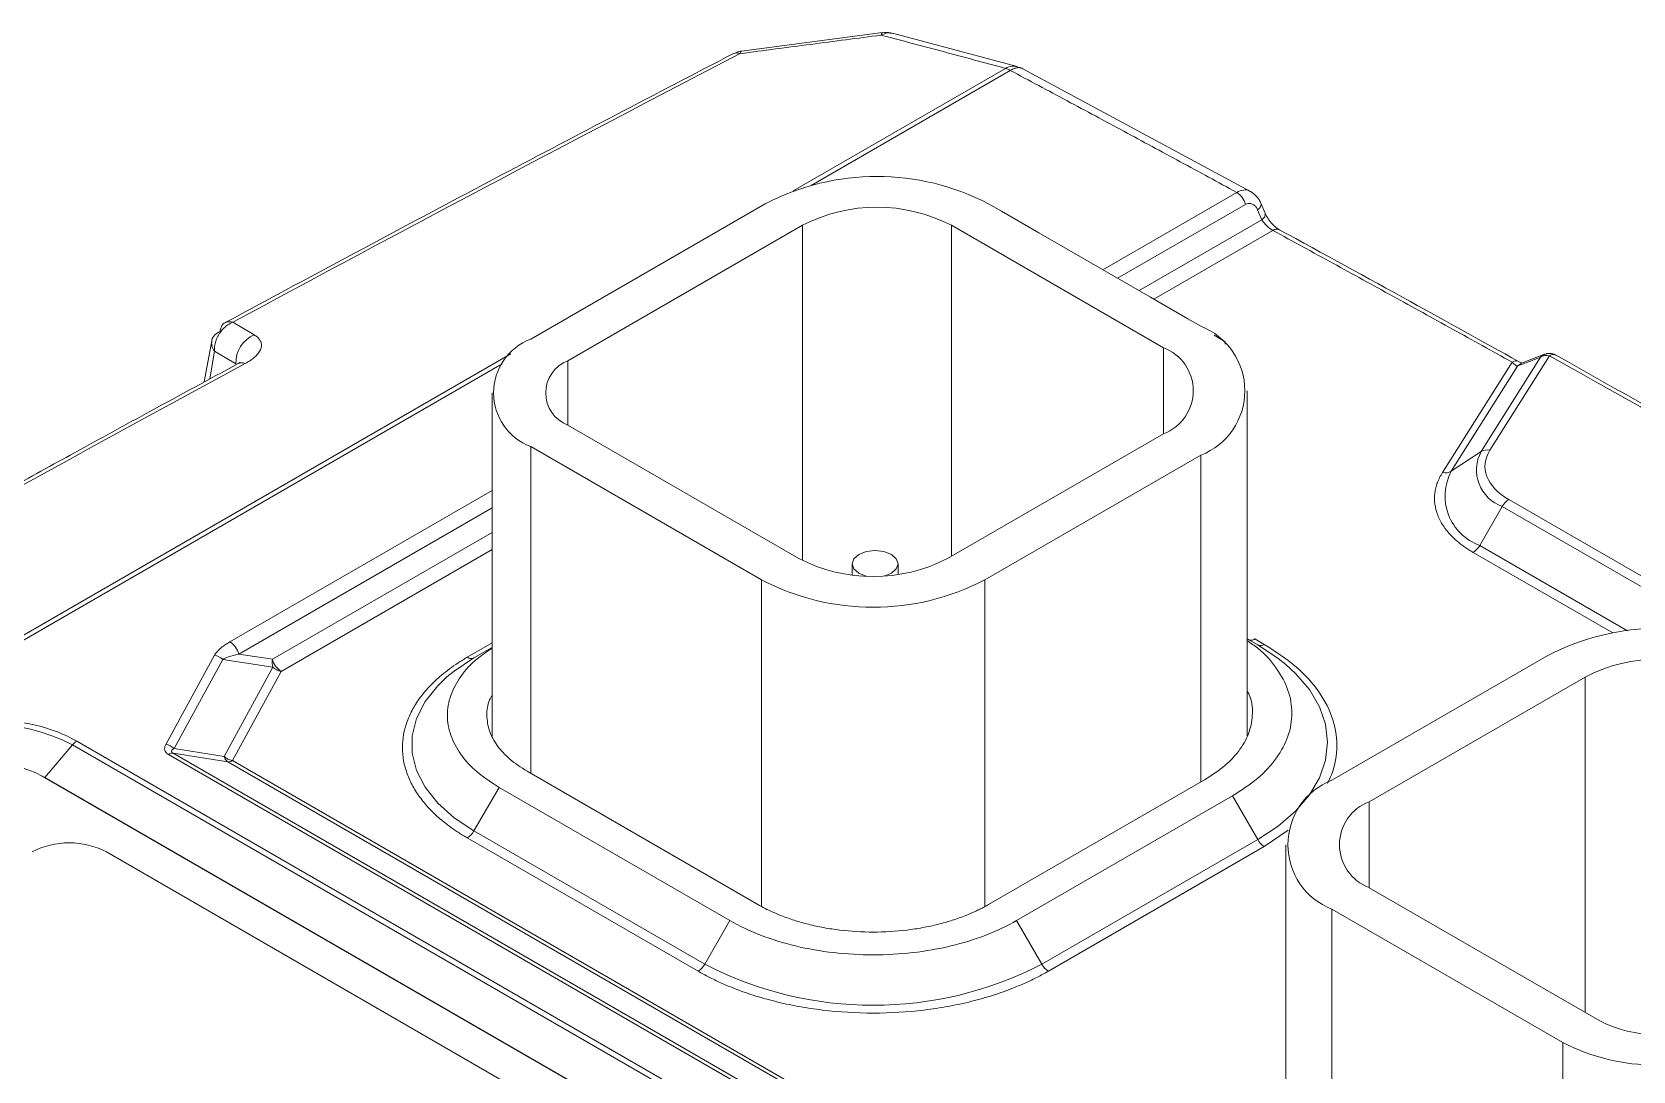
# Model space of a CAD drawing. Header units: millimetres. Extents: x 0 to 594, y 0 to 420.
# Drawn here: x 461.4 to 522.2, y 273.8 to 313.3 of the extents above; entities that cross this region are included whole.
import ezdxf

# ---------------------------------------------------------------- set-up
doc = ezdxf.new("R2010")
doc.units = ezdxf.units.MM
doc.header["$LTSCALE"] = 2

msp = doc.modelspace()

# ---------------------------------------------------------------- linework, layer by layer
at = {"color": 7, "linetype": 'Continuous', "lineweight": 15}
for p, q in [((493.728, 313.256), (488.376, 312.554)), ((498.845, 311.968), (494.112, 313.232)), ((498.976, 311.906), (498.843, 311.956)), ((507.71, 307.223), (499.056, 311.885)), ((480.367, 301.61), (489.276, 306.754)), ((497.761, 306.754), (498.256, 306.468)), ((508.139, 306.147), (507.979, 306.524)), ((508.267, 306.393), (508.107, 306.772)), ((481.781, 300.794), (490.69, 305.937)), ((496.347, 305.937), (504.408, 301.284)), ((499.671, 305.651), (498.256, 306.468)), ((499.671, 305.651), (503.913, 303.202)), ((505.327, 302.386), (503.913, 303.202)), ((469.049, 302.252), (469.861, 301.775)), ((505.327, 302.386), (505.822, 302.1)), ((506.334, 301.764), (506.742, 301.512)), ((468.249, 301.544), (467.965, 299.984)), ((469.167, 300.679), (468.355, 301.156)), ((506.742, 301.512), (506.742, 301.417)), ((518.882, 301.036), (518.003, 300.694)), ((515.004, 296.545), (517.646, 300.736)), ((517.854, 300.588), (515.336, 296.594)), ((516.47, 297.342), (518.732, 300.928)), ((516.803, 297.391), (519.064, 300.978)), ((478.902, 299.569), (478.902, 286.549)), ((507.58, 286.548), (507.58, 299.651)), ((490.549, 293.283), (481.781, 298.345)), ((504.408, 298.018), (496.206, 293.283)), ((489.135, 292.466), (480.367, 297.528)), ((505.822, 297.202), (497.62, 292.466)), ((515.336, 296.594), (516.47, 297.342)), ((516.419, 293.776), (517.272, 295.254)), ((536.933, 284.312), (517.522, 295.518)), ((492.573, 293.077), (492.573, 292.654)), ((494.067, 292.72), (493.824, 292.621)), ((494.323, 292.672), (494.323, 293.077)), ((507.58, 290.227), (507.983, 289.994)), ((507.88, 290.223), (508.233, 290.019)), ((466.506, 286.218), (468.356, 289.605)), ((469.275, 289.652), (470.554, 289.453)), ((478.209, 289.504), (478.902, 289.905)), ((510.803, 284.858), (519.006, 289.593)), ((466.82, 286.061), (468.669, 289.447)), ((468.669, 289.447), (470.572, 289.15)), ((468.723, 285.763), (470.572, 289.15)), ((470.886, 288.992), (469.036, 285.605)), ((512.218, 284.041), (520.42, 288.777)), ((462.965, 286.201), (461.909, 284.963)), ((462.965, 286.201), (520.873, 252.772)), ((521.035, 252.911), (463.127, 286.34)), ((520.161, 254.92), (466.607, 285.836)), ((520.334, 254.968), (466.78, 285.883)), ((466.78, 285.883), (468.863, 285.558)), ((468.723, 285.763), (466.82, 286.061)), ((461.738, 285.055), (461.909, 284.963)), ((503.497, 260.949), (461.815, 285.012)), ((519.817, 251.533), (461.909, 284.963)), ((488.995, 280.138), (480.227, 285.199)), ((505.966, 284.873), (497.763, 280.138)), ((478.209, 282.929), (479.166, 284.587)), ((487.934, 279.526), (479.166, 284.587)), ((507.026, 284.261), (498.824, 279.526)), ((507.983, 282.603), (507.026, 284.261)), ((478.209, 282.929), (486.977, 277.868)), ((486.727, 277.604), (477.959, 282.666)), ((499.781, 277.868), (507.983, 282.603)), ((508.233, 282.339), (500.031, 277.604)), ((509.046, 282.409), (509.046, 269.308)), ((464.253, 282.135), (496.78, 263.357)), ((520.986, 275.714), (512.218, 280.776)), ((519.572, 274.898), (510.803, 279.959)), ((486.977, 277.868), (487.934, 279.526)), ((499.781, 277.868), (498.824, 279.526))]:
    msp.add_line(p, q, dxfattribs=at)
at = {"color": 8, "linetype": 'Continuous', "lineweight": 15}
for p, q in [((498.402, 311.897), (490.335, 307.24)), ((498.585, 311.819), (491.024, 307.454)), ((502.098, 304.25), (507.186, 307.187)), ((507.519, 306.727), (502.663, 303.924)), ((490.69, 293.205), (490.69, 305.937)), ((496.347, 293.364), (496.347, 305.937)), ((503.476, 303.455), (508.139, 306.147)), ((508.563, 305.739), (504.04, 303.129)), ((479.608, 301.048), (394.825, 252.104)), ((468.176, 300.099), (468.355, 301.156)), ((504.408, 298.018), (504.408, 301.284)), ((479.286, 300.678), (395.008, 252.026)), ((481.781, 300.794), (481.781, 298.345)), ((480.367, 285.119), (480.367, 297.528)), ((505.822, 297.202), (505.822, 284.79)), ((468.943, 290.113), (478.902, 295.862)), ((478.902, 295.21), (469.275, 289.652)), ((525.979, 290.228), (517.272, 295.254)), ((470.554, 289.453), (478.902, 294.272)), ((516.419, 293.776), (522.032, 290.535)), ((478.902, 293.62), (470.886, 288.992)), ((521.47, 290.452), (516.169, 293.512)), ((489.135, 280.072), (489.135, 292.466)), ((497.62, 280.07), (497.62, 292.466)), ((477.959, 289.529), (478.902, 290.073)), ((520.42, 276.041), (520.42, 288.777)), ((521.614, 255.105), (468.863, 285.558)), ((469.036, 285.605), (521.808, 255.141)), ((461.909, 284.963), (461.909, 284.957)), ((512.218, 280.776), (512.218, 284.041)), ((509.135, 282.965), (508.233, 282.339)), ((510.803, 267.548), (510.803, 279.959)), ((519.572, 262.501), (519.572, 274.898))]:
    msp.add_line(p, q, dxfattribs=at)
at = {"color": 8, "linetype": 'Continuous', "lineweight": 15, "flags": 128}
for points in [[(508.107, 306.772), (508.107, 306.772), (508.115, 306.73), (508.106, 306.683), (508.079, 306.631), (508.036, 306.578), (507.979, 306.524)], [(517.854, 300.588), (517.925, 300.652), (518.002, 300.694)], [(507.983, 282.603), (508.764, 283.117), (509.422, 283.685), (509.946, 284.298), (510.326, 284.946), (510.557, 285.616), (510.635, 286.299), (510.557, 286.981), (510.326, 287.651), (509.946, 288.299), (509.422, 288.912), (509.054, 289.249)], [(477.184, 288.779), (476.835, 288.445), (476.358, 287.842), (476.034, 287.205), (475.871, 286.549), (475.871, 285.885), (476.034, 285.229), (476.358, 284.592), (476.835, 283.989), (477.457, 283.431), (478.209, 282.929)]]:
    msp.add_lwpolyline(points, dxfattribs=at)
at = {"color": 7, "linetype": 'Continuous', "lineweight": 15, "flags": 128}
for points in [[(493.108, 292.612), (492.829, 292.72), (492.64, 292.884), (492.573, 293.077), (492.64, 293.27), (492.829, 293.434), (493.113, 293.544), (493.448, 293.582), (493.783, 293.544), (494.067, 293.434), (494.256, 293.27), (494.323, 293.077), (494.256, 292.884), (494.067, 292.72), (494.067, 292.72)], [(478.209, 289.504), (477.457, 289.003), (477.184, 288.779)], [(509.054, 289.249), (508.764, 289.48), (507.983, 289.994)]]:
    msp.add_lwpolyline(points, dxfattribs=at)
at = {"color": 7, "linetype": 'Continuous', "lineweight": 15}
for centre, radius, start, end in [((498.197, 311.16), 0.765, 59.49249, 74.43262), ((493.519, 298.61), 9.182, 62.48066, 117.51926), ((506.762, 306.531), 0.782, 14.51717, 57.10819), ((493.519, 300.478), 6.148, 62.60974, 117.39016), ((470.318, 300.719), 1.151, 113.39397, 181.97938), ((504.867, 299.651), 2.629, 291.3123, 68.68745), ((481.141, 299.569), 2.183, 110.78376, 249.21672), ((503.788, 299.651), 1.746, 290.78287, 69.21667), ((482.246, 299.569), 1.31, 110.78387, 249.21681), ((516.697, 296.965), 0.44, 76.06657, 120.97844), ((517.774, 296.645), 1.478, 151.8505, 250.16534), ((515.11, 296.972), 0.44, 256.07057, 300.96852), ((517.096, 295.653), 1.995, 151.85038, 250.16579), ((517.904, 294.906), 0.721, 121.95485, 151.14431), ((515.787, 294.124), 0.721, 301.95555, 331.14361), ((493.377, 298.742), 6.148, 242.60958, 297.39059), ((493.377, 300.61), 9.182, 242.48052, 297.51957), ((468.518, 289.456), 0.782, 14.52167, 57.10571), ((523.249, 281.45), 9.182, 62.48067, 117.51927), ((468.24, 288.984), 0.632, 47.17894, 79.41514), ((478.106, 289.734), 0.252, 234.38515, 294.3074), ((508.087, 290.223), 0.251, 245.68696, 305.61763), ((471.31, 289.649), 0.782, 194.51741, 237.10814), ((523.249, 283.318), 6.148, 62.6098, 117.39014), ((459.694, 279.889), 7.109, 62.60965, 117.39048), ((463.454, 285.795), 0.636, 120.95418, 140.28111), ((466.39, 285.597), 0.632, 47.17702, 79.41751), ((466.773, 285.574), 0.31, 88.58441, 122.2266), ((459.694, 280.917), 4.611, 62.61003, 117.39007), ((468.871, 285.868), 0.31, 268.58493, 302.22633), ((511.759, 282.409), 2.629, 111.31289, 248.68732), ((512.837, 282.409), 1.746, 110.78383, 249.21636), ((477.577, 283.278), 0.721, 301.95491, 331.14411), ((462.838, 279.405), 3.074, 62.61022, 117.38972), ((508.615, 282.951), 0.721, 208.85481, 238.04549), ((486.346, 278.216), 0.721, 301.95491, 331.14411), ((493.379, 290.223), 13.915, 242.60971, 297.39033), ((500.413, 278.216), 0.721, 208.85481, 238.04549), ((523.107, 279.808), 4.611, 242.60943, 297.39069), ((523.107, 281.721), 7.685, 242.60963, 297.39041)]:
    msp.add_arc(centre, radius, start, end, dxfattribs=at)
at = {"color": 8, "linetype": 'Continuous', "lineweight": 15}
for centre, radius, start, end in [((508.012, 306.369), 0.256, 299.59777, 5.35635), ((508.709, 305.549), 0.24, 67.08795, 127.50253), ((469.397, 300.341), 0.371, 69.59836, 116.20541), ((517.792, 300.547), 0.238, 66.31013, 127.69474)]:
    msp.add_arc(centre, radius, start, end, dxfattribs=at)
for points, knots in [([(493.676, 313.159), (493.687, 313.201), (493.701, 313.255), (493.724, 313.25), (493.729, 313.248)], [0, 0, 0, 0, 0.769832, 1, 1, 1, 1]), ([(494.11, 313.22), (494.049, 313.235), (493.908, 313.269), (493.76, 313.199), (493.676, 313.159)], [0, 0, 0, 0, 0.433251, 1, 1, 1, 1]), ([(488.325, 312.458), (488.336, 312.5), (488.35, 312.554), (488.372, 312.548), (488.377, 312.546)], [0, 0, 0, 0, 0.7814343, 1, 1, 1, 1]), ([(498.402, 311.897), (498.486, 311.936), (498.637, 312.007), (498.78, 311.972), (498.843, 311.957)], [0, 0, 0, 0, 0.55668, 1, 1, 1, 1]), ([(507.705, 307.215), (507.695, 307.223), (507.624, 307.282), (507.441, 307.297), (507.272, 307.224), (507.186, 307.187)], [0, 0, 0, 0, 0.069361, 0.52636, 1, 1, 1, 1]), ([(468.759, 302.233), (468.786, 302.247), (468.867, 302.29), (468.975, 302.268), (469.049, 302.252)], [0, 0, 0, 0, 0.32201, 1, 1, 1, 1]), ([(468.355, 301.156), (468.313, 301.224), (468.233, 301.354), (468.249, 301.482), (468.257, 301.543)], [0, 0, 0, 0, 0.530221, 1, 1, 1, 1]), ([(518.732, 300.928), (518.754, 300.951), (518.798, 300.997), (518.855, 301.022), (518.882, 301.035)], [0, 0, 0, 0, 0.509653, 1, 1, 1, 1]), ([(519.298, 301.006), (519.27, 301.017), (519.222, 301.035), (519.139, 301.017), (519.089, 300.991), (519.064, 300.978)], [0, 0, 0, 0, 0.425963, 0.704564, 1, 1, 1, 1]), ([(508.233, 290.019), (508.617, 289.772), (509.409, 289.264), (510.278, 288.335), (510.858, 287.292), (511.049, 286.18), (510.916, 285.312), (510.689, 284.839), (510.634, 284.727)], [0, 0, 0, 0, 0.173233, 0.356841, 0.548085, 0.743387, 0.938689, 1, 1, 1, 1])]:
    msp.add_open_spline(points, degree=3, knots=knots, dxfattribs=at)
at = {"color": 7, "linetype": 'Continuous', "lineweight": 15}
for points, knots in [([(494.11, 313.22), (494.085, 313.231), (493.966, 313.282), (493.834, 313.264), (493.731, 313.249)], [0, 0, 0, 0, 0.214815, 1, 1, 1, 1]), ([(493.676, 313.159), (492.786, 313.043), (491.002, 312.81), (489.219, 312.575), (488.325, 312.458)], [0, 0, 0, 0, 0.49902, 1, 1, 1, 1]), ([(498.402, 311.897), (497.617, 312.109), (496.047, 312.533), (494.466, 312.951), (493.676, 313.159)], [0, 0, 0, 0, 0.499921, 1, 1, 1, 1]), ([(488.047, 312.451), (485.111, 310.919), (478.621, 307.535), (472.247, 304.112), (468.757, 302.238)], [0, 0, 0, 0, 0.4524506, 1, 1, 1, 1]), ([(488.325, 312.458), (488.256, 312.474), (488.153, 312.499), (488.076, 312.459), (488.05, 312.445)], [0, 0, 0, 0, 0.667886, 1, 1, 1, 1]), ([(488.379, 312.548), (488.363, 312.548), (488.278, 312.551), (488.201, 312.511), (488.138, 312.478)], [0, 0, 0, 0, 0.184419, 1, 1, 1, 1]), ([(499.051, 311.877), (499.042, 311.885), (498.993, 311.931), (498.877, 311.928), (498.727, 311.898), (498.635, 311.847), (498.585, 311.819)], [0, 0, 0, 0, 0.0799417, 0.4654698, 0.7142622, 1, 1, 1, 1]), ([(507.186, 307.187), (506.473, 307.575), (505.045, 308.35), (502.897, 309.51), (500.744, 310.666), (499.305, 311.435), (498.585, 311.819)], [0, 0, 0, 0, 0.249957, 0.499941, 0.749955, 1, 1, 1, 1]), ([(508.107, 306.772), (508.084, 306.819), (508.038, 306.914), (507.913, 307.08), (507.792, 307.164), (507.712, 307.22)], [0, 0, 0, 0, 0.246868, 0.496137, 1, 1, 1, 1]), ([(507.979, 306.524), (507.97, 306.545), (507.952, 306.584), (507.917, 306.636), (507.878, 306.68), (507.833, 306.716), (507.781, 306.746), (507.721, 306.766), (507.653, 306.77), (507.584, 306.759), (507.541, 306.738), (507.519, 306.727)], [0, 0, 0, 0, 0.102566, 0.202086, 0.300336, 0.399159, 0.500368, 0.624303, 0.750167, 0.874664, 1, 1, 1, 1]), ([(508.802, 305.77), (508.761, 305.796), (508.673, 305.851), (508.524, 305.993), (508.372, 306.182), (508.303, 306.32), (508.267, 306.393)], [0, 0, 0, 0, 0.20854, 0.442692, 0.705996, 1, 1, 1, 1]), ([(517.646, 300.736), (516.892, 301.155), (515.385, 301.993), (513.116, 303.245), (510.843, 304.495), (509.323, 305.325), (508.563, 305.739)], [0, 0, 0, 0, 0.250041, 0.500054, 0.750039, 1, 1, 1, 1]), ([(517.89, 300.764), (516.525, 301.522), (513.507, 303.198), (510.467, 304.86), (508.802, 305.77)], [0, 0, 0, 0, 0.452462, 1, 1, 1, 1]), ([(468.355, 301.156), (468.354, 301.186), (468.353, 301.246), (468.361, 301.339), (468.378, 301.434), (468.403, 301.53), (468.437, 301.626), (468.481, 301.721), (468.538, 301.821), (468.617, 301.93), (468.726, 302.048), (468.871, 302.167), (468.987, 302.223), (469.049, 302.252)], [0, 0, 0, 0, 0.0673366, 0.1359213, 0.2058372, 0.2771621, 0.3499663, 0.4243118, 0.5002498, 0.5948066, 0.7095639, 0.8446516, 1, 1, 1, 1]), ([(468.257, 301.543), (468.257, 301.555), (468.255, 301.639), (468.353, 301.776), (468.496, 301.865), (468.565, 301.908)], [0, 0, 0, 0, 0.0765895, 0.5531747, 1, 1, 1, 1]), ([(468.565, 301.908), (468.577, 301.961), (468.605, 302.092), (468.678, 302.201), (468.748, 302.229), (468.759, 302.233)], [0, 0, 0, 0, 0.3559225, 0.8944608, 1, 1, 1, 1]), ([(469.861, 301.775), (469.882, 301.762), (469.924, 301.736), (469.978, 301.694), (470.025, 301.649), (470.065, 301.602), (470.112, 301.528), (470.147, 301.422), (470.135, 301.279), (470.068, 301.13), (469.957, 300.995), (469.824, 300.878), (469.688, 300.78), (469.58, 300.719), (469.526, 300.688)], [0, 0, 0, 0, 0.050597, 0.100729, 0.150574, 0.200314, 0.250131, 0.375462, 0.499761, 0.624768, 0.749379, 0.833048, 0.916147, 1, 1, 1, 1]), ([(519.307, 301.003), (519.255, 301.027), (519.15, 301.075), (518.996, 301.077), (518.913, 301.041), (518.885, 301.029)], [0, 0, 0, 0, 0.3839686, 0.7895143, 1, 1, 1, 1]), ([(469.233, 300.673), (468.137, 300.078), (466.065, 298.954), (463.155, 297.362), (460.613, 295.964), (458.438, 294.762), (456.62, 293.753), (455.05, 292.878), (453.6, 292.068), (452.152, 291.256), (449.406, 289.713), (445.378, 287.432), (440.368, 284.562), (435.674, 281.844), (431.424, 279.36), (428.279, 277.504), (426.108, 276.215), (424.68, 275.365), (422.976, 274.347), (420.994, 273.158), (418.736, 271.798), (416.206, 270.264), (413.406, 268.557), (411.458, 267.359), (410.438, 266.731)], [0, 0, 0, 0, 0.053681, 0.10144, 0.14328, 0.179204, 0.209215, 0.233598, 0.257433, 0.281563, 0.305987, 0.395007, 0.484371, 0.560194, 0.634887, 0.703022, 0.723053, 0.74777, 0.777432, 0.812043, 0.851602, 0.896113, 0.945578, 1, 1, 1, 1]), ([(469.349, 300.725), (469.344, 300.726), (469.333, 300.73), (469.269, 300.694), (469.233, 300.673)], [0, 0, 0, 0, 0.438985, 1, 1, 1, 1]), ([(518.732, 300.928), (518.586, 300.872), (518.294, 300.76), (518.001, 300.645), (517.854, 300.588)], [0, 0, 0, 0, 0.500173, 1, 1, 1, 1]), ([(518.014, 300.703), (518.017, 300.705), (518.027, 300.709), (517.979, 300.718), (517.921, 300.748), (517.89, 300.764)], [0, 0, 0, 0, 0.1965035, 0.5737533, 1, 1, 1, 1]), ([(546.637, 285.229), (542.278, 287.809), (533.278, 293.134), (524.055, 298.331), (519.3, 301.011)], [0, 0, 0, 0, 0.484375, 1, 1, 1, 1]), ([(516.803, 297.391), (516.601, 297.072), (516.562, 296.726), (516.817, 296.063), (517.106, 295.759), (517.522, 295.518)], [0, 0, 0, 0, 0.5, 0.5, 1, 1, 1, 1]), ([(516.169, 293.512), (516.114, 293.544), (516.006, 293.608), (515.855, 293.709), (515.711, 293.814), (515.576, 293.922), (515.449, 294.035), (515.249, 294.232), (515.011, 294.526), (514.804, 294.928), (514.697, 295.343), (514.698, 295.69), (514.747, 295.962), (514.808, 296.159), (514.891, 296.354), (514.966, 296.481), (515.004, 296.545)], [0, 0, 0, 0, 0.040962, 0.081754, 0.122463, 0.163177, 0.203985, 0.244974, 0.372447, 0.500013, 0.627487, 0.755052, 0.81642, 0.877502, 0.938596, 1, 1, 1, 1]), ([(468.356, 289.605), (468.368, 289.625), (468.393, 289.667), (468.443, 289.729), (468.502, 289.792), (468.597, 289.88), (468.74, 289.99), (468.874, 290.071), (468.943, 290.113)], [0, 0, 0, 0, 0.104739, 0.215181, 0.331938, 0.455527, 0.718057, 1, 1, 1, 1]), ([(507.58, 290.158), (507.719, 290.065), (508.187, 289.752), (508.732, 289.112), (509.184, 288.278), (509.33, 287.404), (509.183, 286.531), (508.739, 285.693), (508.034, 284.913), (507.362, 284.478), (507.026, 284.261)], [0, 0, 0, 0, 0.056843, 0.191581, 0.326317, 0.461054, 0.595791, 0.730527, 0.865264, 1, 1, 1, 1]), ([(507.63, 290.198), (507.641, 290.193), (507.664, 290.182), (507.702, 290.174), (507.751, 290.175), (507.81, 290.187), (507.856, 290.211), (507.88, 290.223)], [0, 0, 0, 0, 0.166556, 0.332331, 0.500193, 0.749367, 1, 1, 1, 1]), ([(477.959, 282.666), (477.899, 282.701), (477.779, 282.771), (477.607, 282.881), (477.44, 282.993), (477.279, 283.108), (477.124, 283.226), (476.868, 283.434), (476.536, 283.744), (476.171, 284.173), (475.877, 284.626), (475.586, 285.266), (475.437, 286.097), (475.586, 286.929), (475.877, 287.568), (476.171, 288.022), (476.536, 288.451), (476.913, 288.802), (477.276, 289.088), (477.603, 289.316), (477.84, 289.458), (477.959, 289.529)], [0, 0, 0, 0, 0.019452, 0.038871, 0.058273, 0.077678, 0.097103, 0.116567, 0.17831, 0.240094, 0.304411, 0.368769, 0.500007, 0.631244, 0.695562, 0.75992, 0.821663, 0.883447, 0.922313, 0.961116, 1, 1, 1, 1]), ([(479.166, 284.587), (478.874, 284.776), (478.289, 285.155), (477.676, 285.834), (477.29, 286.562), (477.161, 287.322), (477.289, 288.082), (477.679, 288.81), (478.216, 289.421), (478.704, 289.741), (478.902, 289.871)], [0, 0, 0, 0, 0.130161, 0.260319, 0.390479, 0.520637, 0.650796, 0.780956, 0.911115, 1, 1, 1, 1]), ([(470.886, 288.992), (470.862, 288.997), (470.82, 289.006), (470.764, 289.027), (470.703, 289.055), (470.637, 289.094), (470.593, 289.132), (470.572, 289.15)], [0, 0, 0, 0, 0.2055442, 0.3722706, 0.5001775, 0.7711371, 1, 1, 1, 1]), ([(480.227, 285.199), (480, 285.346), (479.546, 285.64), (479.071, 286.167), (478.768, 286.733), (478.679, 287.321), (478.726, 287.784), (478.867, 288.033), (478.902, 288.095)], [0, 0, 0, 0, 0.187536, 0.375073, 0.56261, 0.750148, 0.937684, 1, 1, 1, 1]), ([(507.58, 288.259), (507.609, 288.207), (507.762, 287.932), (507.809, 287.402), (507.705, 286.701), (507.344, 286.026), (506.778, 285.398), (506.236, 285.048), (505.966, 284.873)], [0, 0, 0, 0, 0.044742, 0.235793, 0.426844, 0.617896, 0.808948, 1, 1, 1, 1]), ([(456.261, 286.34), (457.171, 286.866), (458.406, 287.161), (460.981, 287.161), (462.216, 286.866), (463.127, 286.34)], [0, 0, 0, 0, 0.5, 0.5, 1, 1, 1, 1]), ([(466.607, 285.836), (466.593, 285.845), (466.564, 285.863), (466.529, 285.893), (466.5, 285.927), (466.479, 285.962), (466.458, 286.021), (466.456, 286.109), (466.489, 286.18), (466.506, 286.218)], [0, 0, 0, 0, 0.090445, 0.179905, 0.269932, 0.362051, 0.457687, 0.711235, 1, 1, 1, 1]), ([(466.78, 285.883), (466.771, 285.889), (466.751, 285.9), (466.731, 285.919), (466.72, 285.941), (466.721, 285.96), (466.729, 285.985), (466.749, 286.01), (466.782, 286.037), (466.807, 286.053), (466.82, 286.061)], [0, 0, 0, 0, 0.0851854, 0.1737866, 0.2724355, 0.3897677, 0.4548849, 0.6581942, 0.8316382, 1, 1, 1, 1]), ([(468.863, 285.558), (468.85, 285.568), (468.824, 285.587), (468.792, 285.624), (468.767, 285.661), (468.748, 285.698), (468.733, 285.732), (468.726, 285.753), (468.723, 285.763)], [0, 0, 0, 0, 0.222887, 0.423336, 0.601276, 0.756684, 0.889576, 1, 1, 1, 1]), ([(468.723, 285.763), (468.736, 285.752), (468.763, 285.727), (468.812, 285.693), (468.87, 285.66), (468.946, 285.626), (469.003, 285.613), (469.036, 285.605)], [0, 0, 0, 0, 0.1479836, 0.3147061, 0.500213, 0.7064872, 1, 1, 1, 1]), ([(497.763, 280.138), (497.709, 280.107), (497.601, 280.046), (497.432, 279.959), (497.257, 279.875), (497.078, 279.795), (496.792, 279.677), (496.386, 279.532), (495.838, 279.377), (495.258, 279.251), (494.442, 279.128), (493.379, 279.064), (492.317, 279.128), (491.5, 279.251), (490.92, 279.377), (490.372, 279.532), (489.924, 279.692), (489.559, 279.847), (489.267, 279.986), (489.086, 280.087), (488.995, 280.138)], [0, 0, 0, 0, 0.023336, 0.046629, 0.06991, 0.093212, 0.116565, 0.178302, 0.240092, 0.304403, 0.368768, 0.500006, 0.631244, 0.695554, 0.759919, 0.821656, 0.883446, 0.92231, 0.961113, 1, 1, 1, 1]), ([(487.934, 279.526), (488.647, 279.114), (489.501, 278.785), (491.364, 278.339), (492.371, 278.224), (494.387, 278.224), (495.394, 278.339), (497.257, 278.785), (498.111, 279.114), (498.824, 279.526)], [0, 0, 0, 0, 0.25, 0.25, 0.5, 0.5, 0.75, 0.75, 1, 1, 1, 1]), ([(500.031, 277.604), (499.963, 277.565), (499.826, 277.488), (499.614, 277.376), (499.396, 277.268), (499.173, 277.165), (498.944, 277.065), (498.541, 276.899), (497.941, 276.685), (497.11, 276.449), (496.23, 276.259), (494.991, 276.071), (493.379, 275.974), (491.767, 276.071), (490.528, 276.259), (489.648, 276.449), (488.817, 276.685), (488.136, 276.928), (487.583, 277.163), (487.14, 277.374), (486.865, 277.527), (486.727, 277.604)], [0, 0, 0, 0, 0.019453, 0.038872, 0.058274, 0.077679, 0.097104, 0.116567, 0.178312, 0.240094, 0.304414, 0.368769, 0.500007, 0.631244, 0.695564, 0.75992, 0.821665, 0.883447, 0.922314, 0.961117, 1, 1, 1, 1])]:
    msp.add_open_spline(points, degree=3, knots=knots, dxfattribs=at)
for points in [[(488.325, 312.458), (481.823, 309.082), (475.398, 305.68), (469.049, 302.252)], [(508.563, 305.739), (508.406, 305.82), (508.235, 305.986), (508.139, 306.147)], [(469.526, 300.688), (449.081, 289.615), (429.498, 278.31), (410.779, 266.774)], [(517.854, 300.588), (517.805, 300.592), (517.73, 300.646), (517.646, 300.736)], [(518.732, 300.928), (518.819, 300.986), (518.941, 301.004), (519.064, 300.978)], [(546.391, 285.203), (537.434, 290.544), (528.317, 295.807), (519.064, 300.978)], [(469.275, 289.652), (468.967, 289.581), (468.769, 289.506), (468.669, 289.447)], [(470.554, 289.453), (470.537, 289.348), (470.544, 289.24), (470.572, 289.15)]]:
    msp.add_open_spline(points, degree=3, dxfattribs=at)

doc.saveas('drawing.dxf')
